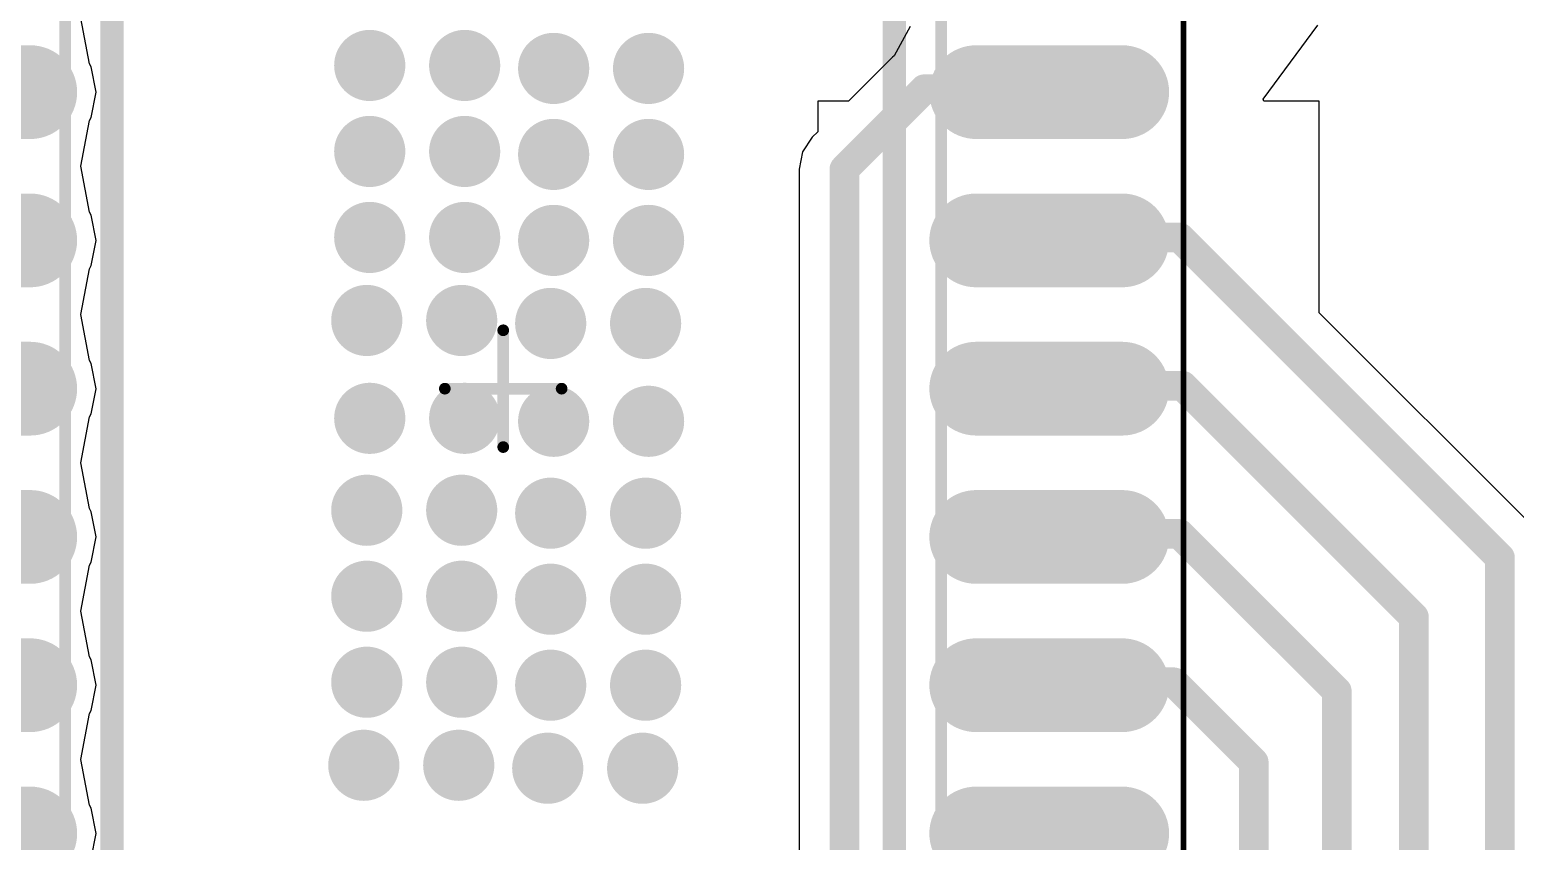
# Model space of a CAD drawing. Header units: millimetres. Extents: x 1.01 to 3.59, y 0.05 to 3.22.
# Drawn here: x 1.81 to 2.311, y 1.731 to 2.005 of the extents above; entities that cross this region are included whole.
import ezdxf

# ---------------------------------------------------------------- set-up
doc = ezdxf.new("R2010")
doc.units = ezdxf.units.MM
doc.header["$MEASUREMENT"] = 0
for name, color, linetype in [('BottomLayer', 5, 'Continuous'), ('Mechanical13', 56, 'Continuous'), ('Mechanical15', 56, 'Continuous'), ('MultiLayer', 9, 'Continuous'), ('TopLayer', 1, 'Continuous'), ('TopOverlay', 2, 'Continuous'), ('TopPaste', 8, 'Continuous'), ('TopSolder', 216, 'Continuous'), ('ViaHoleLayer', 16, 'Continuous')]:
    doc.layers.add(name, color=color, linetype=linetype)

# ---------------------------------------------------------------- blocks, each defined once
blk = doc.blocks.new('SOIC_18_115')
at = {"layer": 'Mechanical13', "const_width": 0.00394}
for points in [[(-0.14764, -0.22835), (-0.14764, 0.22835)], [(-0.14764, 0.22835), (0.14764, 0.22835)], [(0.14764, -0.22835), (0.14764, 0.22835)], [(-0.14764, -0.22835), (0.14764, -0.22835)]]:
    blk.add_lwpolyline(points, dxfattribs=at)
at = {"layer": 'Mechanical13'}
for points, const_width in [([(-0.14862, 0.22835, 1), (-0.14665, 0.22835, 1)], 0.00197), ([(-0.14862, 0.22835, 1), (-0.14665, 0.22835, 1)], 0.00197), ([(0.14665, 0.22835, 1), (0.14862, 0.22835, 1)], 0.00197), ([(0.14665, 0.22835, 1), (0.14862, 0.22835, 1)], 0.00197), ([(-0.09252, 0.19291, 1), (-0.13189, 0.19291, 1)], 0.00394), ([(-0.13287, 0.19291, 1), (-0.13091, 0.19291, 1)], 0.00197), ([(-0.0935, 0.19291, 1), (-0.09154, 0.19291, 1)], 0.00197), ([(-0.14862, -0.22835, 1), (-0.14665, -0.22835, 1)], 0.00197), ([(-0.14862, -0.22835, 1), (-0.14665, -0.22835, 1)], 0.00197), ([(0.14665, -0.22835, 1), (0.14862, -0.22835, 1)], 0.00197), ([(0.14665, -0.22835, 1), (0.14862, -0.22835, 1)], 0.00197)]:
    blk.add_lwpolyline(points, format="xyb", close=True, dxfattribs=dict(at, const_width=const_width))
at = {"layer": 'Mechanical15'}
for points, const_width in [([(-0.22933, -0.23819), (-0.22933, 0.23819)], 0.00197), ([(-0.22933, 0.23819), (0.22933, 0.23819)], 0.00197), ([(0.22933, -0.23819), (0.22933, 0.23819)], 0.00197), ([(0, -0.01969), (0, 0.01969)], 0.00394), ([(-0.01969, 0), (0.01969, 0)], 0.00394), ([(-0.22933, -0.23819), (0.22933, -0.23819)], 0.00197)]:
    blk.add_lwpolyline(points, dxfattribs=dict(at, const_width=const_width))
for points, const_width in [([(-0.22982, 0.23819, 1), (-0.22884, 0.23819, 1)], 0.000984), ([(-0.22982, 0.23819, 1), (-0.22884, 0.23819, 1)], 0.000984), ([(0.22884, 0.23819, 1), (0.22982, 0.23819, 1)], 0.000984), ([(0.22884, 0.23819, 1), (0.22982, 0.23819, 1)], 0.000984), ([(-0.00098, 0.01969, 1), (0.00098, 0.01969, 1)], 0.00197), ([(-0.02067, 0, 1), (-0.0187, 0, 1)], 0.00197), ([(0.0187, 0, 1), (0.02067, 0, 1)], 0.00197), ([(-0.00098, -0.01969, 1), (0.00098, -0.01969, 1)], 0.00197), ([(-0.22982, -0.23819, 1), (-0.22884, -0.23819, 1)], 0.000984), ([(-0.22982, -0.23819, 1), (-0.22884, -0.23819, 1)], 0.000984), ([(0.22884, -0.23819, 1), (0.22982, -0.23819, 1)], 0.000984), ([(0.22884, -0.23819, 1), (0.22982, -0.23819, 1)], 0.000984)]:
    blk.add_lwpolyline(points, format="xyb", close=True, dxfattribs=dict(at, const_width=const_width))
at = {"layer": 'TopLayer', "const_width": 0.02362}
for points in [[(-0.20866, 0.2), (-0.15945, 0.2)], [(0.15945, 0.2), (0.20866, 0.2)], [(-0.20866, 0.15), (-0.15945, 0.15)], [(0.15945, 0.15), (0.20866, 0.15)], [(-0.20866, 0.1), (-0.15945, 0.1)], [(0.15945, 0.1), (0.20866, 0.1)], [(-0.20866, 0.05), (-0.15945, 0.05)], [(0.15945, 0.05), (0.20866, 0.05)], [(-0.20866, 0), (-0.15945, 0)], [(0.15945, 0), (0.20866, 0)], [(-0.20866, -0.05), (-0.15945, -0.05)], [(0.15945, -0.05), (0.20866, -0.05)], [(-0.20866, -0.1), (-0.15945, -0.1)], [(0.15945, -0.1), (0.20866, -0.1)], [(-0.20866, -0.15), (-0.15945, -0.15)], [(0.15945, -0.15), (0.20866, -0.15)], [(-0.20866, -0.2), (-0.15945, -0.2)], [(0.15945, -0.2), (0.20866, -0.2)]]:
    blk.add_lwpolyline(points, dxfattribs=at)
at = {"layer": 'TopLayer', "const_width": 0.01181}
for points in [[(-0.21457, 0.2, 1), (-0.20276, 0.2, 1)], [(-0.16535, 0.2, 1), (-0.15354, 0.2, 1)], [(0.15354, 0.2, 1), (0.16535, 0.2, 1)], [(0.20276, 0.2, 1), (0.21457, 0.2, 1)], [(-0.21457, 0.15, 1), (-0.20276, 0.15, 1)], [(-0.16535, 0.15, 1), (-0.15354, 0.15, 1)], [(0.15354, 0.15, 1), (0.16535, 0.15, 1)], [(0.20276, 0.15, 1), (0.21457, 0.15, 1)], [(-0.21457, 0.1, 1), (-0.20276, 0.1, 1)], [(-0.16535, 0.1, 1), (-0.15354, 0.1, 1)], [(0.15354, 0.1, 1), (0.16535, 0.1, 1)], [(0.20276, 0.1, 1), (0.21457, 0.1, 1)], [(-0.21457, 0.05, 1), (-0.20276, 0.05, 1)], [(-0.16535, 0.05, 1), (-0.15354, 0.05, 1)], [(0.15354, 0.05, 1), (0.16535, 0.05, 1)], [(0.20276, 0.05, 1), (0.21457, 0.05, 1)], [(-0.21457, 0, 1), (-0.20276, 0, 1)], [(-0.16535, 0, 1), (-0.15354, 0, 1)], [(0.15354, 0, 1), (0.16535, 0, 1)], [(0.20276, 0, 1), (0.21457, 0, 1)], [(-0.21457, -0.05, 1), (-0.20276, -0.05, 1)], [(-0.16535, -0.05, 1), (-0.15354, -0.05, 1)], [(0.15354, -0.05, 1), (0.16535, -0.05, 1)], [(0.20276, -0.05, 1), (0.21457, -0.05, 1)], [(-0.21457, -0.1, 1), (-0.20276, -0.1, 1)], [(-0.16535, -0.1, 1), (-0.15354, -0.1, 1)], [(0.15354, -0.1, 1), (0.16535, -0.1, 1)], [(0.20276, -0.1, 1), (0.21457, -0.1, 1)], [(-0.21457, -0.15, 1), (-0.20276, -0.15, 1)], [(-0.16535, -0.15, 1), (-0.15354, -0.15, 1)], [(0.15354, -0.15, 1), (0.16535, -0.15, 1)], [(0.20276, -0.15, 1), (0.21457, -0.15, 1)], [(-0.21457, -0.2, 1), (-0.20276, -0.2, 1)], [(-0.16535, -0.2, 1), (-0.15354, -0.2, 1)], [(0.15354, -0.2, 1), (0.16535, -0.2, 1)], [(0.20276, -0.2, 1), (0.21457, -0.2, 1)]]:
    blk.add_lwpolyline(points, format="xyb", close=True, dxfattribs=at)
at = {"layer": 'TopOverlay'}
for points, const_width in [([(-0.17913, 0.23346, 1), (-0.18898, 0.23346, 1)], 0.00984), ([(-0.19144, 0.23346, 1), (-0.18652, 0.23346, 1)], 0.00492), ([(-0.18159, 0.23346, 1), (-0.17667, 0.23346, 1)], 0.00492), ([(-0.13386, 0.22835, 1), (-0.12992, 0.22835, 1)], 0.00394), ([(-0.13386, 0.22835, 1), (-0.12992, 0.22835, 1)], 0.00394), ([(0.12992, 0.22835, 1), (0.13386, 0.22835, 1)], 0.00394), ([(0.12992, 0.22835, 1), (0.13386, 0.22835, 1)], 0.00394), ([(-0.08071, 0.18898, 1), (-0.10433, 0.18898, 1)], 0.02362), ([(-0.11024, 0.18898, 1), (-0.09843, 0.18898, 1)], 0.01181), ([(-0.08661, 0.18898, 1), (-0.0748, 0.18898, 1)], 0.01181), ([(-0.13386, -0.22835, 1), (-0.12992, -0.22835, 1)], 0.00394), ([(-0.13386, -0.22835, 1), (-0.12992, -0.22835, 1)], 0.00394), ([(0.12992, -0.22835, 1), (0.13386, -0.22835, 1)], 0.00394), ([(0.12992, -0.22835, 1), (0.13386, -0.22835, 1)], 0.00394)]:
    blk.add_lwpolyline(points, format="xyb", close=True, dxfattribs=dict(at, const_width=const_width))
at = {"layer": 'TopOverlay', "const_width": 0.00787}
for points in [[(-0.13189, -0.22835), (-0.13189, 0.22835)], [(-0.13189, 0.22835), (0.13189, 0.22835)], [(0.13189, -0.22835), (0.13189, 0.22835)], [(-0.13189, -0.22835), (0.13189, -0.22835)]]:
    blk.add_lwpolyline(points, dxfattribs=at)
at = {"layer": 'TopPaste', "const_width": 0.02362}
for points in [[(-0.20866, 0.2), (-0.15945, 0.2)], [(0.15945, 0.2), (0.20866, 0.2)], [(-0.20866, 0.15), (-0.15945, 0.15)], [(0.15945, 0.15), (0.20866, 0.15)], [(-0.20866, 0.1), (-0.15945, 0.1)], [(0.15945, 0.1), (0.20866, 0.1)], [(-0.20866, 0.05), (-0.15945, 0.05)], [(0.15945, 0.05), (0.20866, 0.05)], [(-0.20866, 0), (-0.15945, 0)], [(0.15945, 0), (0.20866, 0)], [(-0.20866, -0.05), (-0.15945, -0.05)], [(0.15945, -0.05), (0.20866, -0.05)], [(-0.20866, -0.1), (-0.15945, -0.1)], [(0.15945, -0.1), (0.20866, -0.1)], [(-0.20866, -0.15), (-0.15945, -0.15)], [(0.15945, -0.15), (0.20866, -0.15)], [(-0.20866, -0.2), (-0.15945, -0.2)], [(0.15945, -0.2), (0.20866, -0.2)]]:
    blk.add_lwpolyline(points, dxfattribs=at)
at = {"layer": 'TopPaste', "const_width": 0.01181}
for points in [[(-0.21457, 0.2, 1), (-0.20276, 0.2, 1)], [(-0.16535, 0.2, 1), (-0.15354, 0.2, 1)], [(0.15354, 0.2, 1), (0.16535, 0.2, 1)], [(0.20276, 0.2, 1), (0.21457, 0.2, 1)], [(-0.21457, 0.15, 1), (-0.20276, 0.15, 1)], [(-0.16535, 0.15, 1), (-0.15354, 0.15, 1)], [(0.15354, 0.15, 1), (0.16535, 0.15, 1)], [(0.20276, 0.15, 1), (0.21457, 0.15, 1)], [(-0.21457, 0.1, 1), (-0.20276, 0.1, 1)], [(-0.16535, 0.1, 1), (-0.15354, 0.1, 1)], [(0.15354, 0.1, 1), (0.16535, 0.1, 1)], [(0.20276, 0.1, 1), (0.21457, 0.1, 1)], [(-0.21457, 0.05, 1), (-0.20276, 0.05, 1)], [(-0.16535, 0.05, 1), (-0.15354, 0.05, 1)], [(0.15354, 0.05, 1), (0.16535, 0.05, 1)], [(0.20276, 0.05, 1), (0.21457, 0.05, 1)], [(-0.21457, 0, 1), (-0.20276, 0, 1)], [(-0.16535, 0, 1), (-0.15354, 0, 1)], [(0.15354, 0, 1), (0.16535, 0, 1)], [(0.20276, 0, 1), (0.21457, 0, 1)], [(-0.21457, -0.05, 1), (-0.20276, -0.05, 1)], [(-0.16535, -0.05, 1), (-0.15354, -0.05, 1)], [(0.15354, -0.05, 1), (0.16535, -0.05, 1)], [(0.20276, -0.05, 1), (0.21457, -0.05, 1)], [(-0.21457, -0.1, 1), (-0.20276, -0.1, 1)], [(-0.16535, -0.1, 1), (-0.15354, -0.1, 1)], [(0.15354, -0.1, 1), (0.16535, -0.1, 1)], [(0.20276, -0.1, 1), (0.21457, -0.1, 1)], [(-0.21457, -0.15, 1), (-0.20276, -0.15, 1)], [(-0.16535, -0.15, 1), (-0.15354, -0.15, 1)], [(0.15354, -0.15, 1), (0.16535, -0.15, 1)], [(0.20276, -0.15, 1), (0.21457, -0.15, 1)], [(-0.21457, -0.2, 1), (-0.20276, -0.2, 1)], [(-0.16535, -0.2, 1), (-0.15354, -0.2, 1)], [(0.15354, -0.2, 1), (0.16535, -0.2, 1)], [(0.20276, -0.2, 1), (0.21457, -0.2, 1)]]:
    blk.add_lwpolyline(points, format="xyb", close=True, dxfattribs=at)
at = {"layer": 'TopSolder', "const_width": 0.03162}
for points in [[(-0.20866, 0.2), (-0.15945, 0.2)], [(0.15945, 0.2), (0.20866, 0.2)], [(-0.20866, 0.15), (-0.15945, 0.15)], [(0.15945, 0.15), (0.20866, 0.15)], [(-0.20866, 0.1), (-0.15945, 0.1)], [(0.15945, 0.1), (0.20866, 0.1)], [(-0.20866, 0.05), (-0.15945, 0.05)], [(0.15945, 0.05), (0.20866, 0.05)], [(-0.20866, 0), (-0.15945, 0)], [(0.15945, 0), (0.20866, 0)], [(-0.20866, -0.05), (-0.15945, -0.05)], [(0.15945, -0.05), (0.20866, -0.05)], [(-0.20866, -0.1), (-0.15945, -0.1)], [(0.15945, -0.1), (0.20866, -0.1)], [(-0.20866, -0.15), (-0.15945, -0.15)], [(0.15945, -0.15), (0.20866, -0.15)], [(-0.20866, -0.2), (-0.15945, -0.2)], [(0.15945, -0.2), (0.20866, -0.2)]]:
    blk.add_lwpolyline(points, dxfattribs=at)
at = {"layer": 'TopSolder', "const_width": 0.01581}
for points in [[(-0.21657, 0.2, 1), (-0.20076, 0.2, 1)], [(-0.16735, 0.2, 1), (-0.15154, 0.2, 1)], [(0.15154, 0.2, 1), (0.16735, 0.2, 1)], [(0.20076, 0.2, 1), (0.21657, 0.2, 1)], [(-0.21657, 0.15, 1), (-0.20076, 0.15, 1)], [(-0.16735, 0.15, 1), (-0.15154, 0.15, 1)], [(0.15154, 0.15, 1), (0.16735, 0.15, 1)], [(0.20076, 0.15, 1), (0.21657, 0.15, 1)], [(-0.21657, 0.1, 1), (-0.20076, 0.1, 1)], [(-0.16735, 0.1, 1), (-0.15154, 0.1, 1)], [(0.15154, 0.1, 1), (0.16735, 0.1, 1)], [(0.20076, 0.1, 1), (0.21657, 0.1, 1)], [(-0.21657, 0.05, 1), (-0.20076, 0.05, 1)], [(-0.16735, 0.05, 1), (-0.15154, 0.05, 1)], [(0.15154, 0.05, 1), (0.16735, 0.05, 1)], [(0.20076, 0.05, 1), (0.21657, 0.05, 1)], [(-0.21657, 0, 1), (-0.20076, 0, 1)], [(-0.16735, 0, 1), (-0.15154, 0, 1)], [(0.15154, 0, 1), (0.16735, 0, 1)], [(0.20076, 0, 1), (0.21657, 0, 1)], [(-0.21657, -0.05, 1), (-0.20076, -0.05, 1)], [(-0.16735, -0.05, 1), (-0.15154, -0.05, 1)], [(0.15154, -0.05, 1), (0.16735, -0.05, 1)], [(0.20076, -0.05, 1), (0.21657, -0.05, 1)], [(-0.21657, -0.1, 1), (-0.20076, -0.1, 1)], [(-0.16735, -0.1, 1), (-0.15154, -0.1, 1)], [(0.15154, -0.1, 1), (0.16735, -0.1, 1)], [(0.20076, -0.1, 1), (0.21657, -0.1, 1)], [(-0.21657, -0.15, 1), (-0.20076, -0.15, 1)], [(-0.16735, -0.15, 1), (-0.15154, -0.15, 1)], [(0.15154, -0.15, 1), (0.16735, -0.15, 1)], [(0.20076, -0.15, 1), (0.21657, -0.15, 1)], [(-0.21657, -0.2, 1), (-0.20076, -0.2, 1)], [(-0.16735, -0.2, 1), (-0.15154, -0.2, 1)], [(0.15154, -0.2, 1), (0.16735, -0.2, 1)], [(0.20076, -0.2, 1), (0.21657, -0.2, 1)]]:
    blk.add_lwpolyline(points, format="xyb", close=True, dxfattribs=at)

msp = doc.modelspace()

# ---------------------------------------------------------------- linework, layer by layer
at = {"layer": 'BottomLayer', "const_width": 0.012}
for points in [[(1.919, 1.993, 1), (1.931, 1.993, 1)], [(1.951, 1.993, 1), (1.963, 1.993, 1)], [(1.981, 1.992, 1), (1.993, 1.992, 1)], [(2.013, 1.992, 1), (2.025, 1.992, 1)], [(1.919, 1.964, 1), (1.931, 1.964, 1)], [(1.951, 1.964, 1), (1.963, 1.964, 1)], [(1.981, 1.963, 1), (1.993, 1.963, 1)], [(2.013, 1.963, 1), (2.025, 1.963, 1)], [(1.919, 1.935, 1), (1.931, 1.935, 1)], [(1.951, 1.935, 1), (1.963, 1.935, 1)], [(1.981, 1.934, 1), (1.993, 1.934, 1)], [(2.013, 1.934, 1), (2.025, 1.934, 1)], [(1.918, 1.907, 1), (1.93, 1.907, 1)], [(1.95, 1.907, 1), (1.962, 1.907, 1)], [(1.98, 1.906, 1), (1.992, 1.906, 1)], [(2.012, 1.906, 1), (2.024, 1.906, 1)], [(1.919, 1.874, 1), (1.931, 1.874, 1)], [(1.951, 1.874, 1), (1.963, 1.874, 1)], [(1.981, 1.873, 1), (1.993, 1.873, 1)], [(2.013, 1.873, 1), (2.025, 1.873, 1)], [(1.918, 1.843, 1), (1.93, 1.843, 1)], [(1.95, 1.843, 1), (1.962, 1.843, 1)], [(1.98, 1.842, 1), (1.992, 1.842, 1)], [(2.012, 1.842, 1), (2.024, 1.842, 1)], [(1.918, 1.814, 1), (1.93, 1.814, 1)], [(1.95, 1.814, 1), (1.962, 1.814, 1)], [(1.98, 1.813, 1), (1.992, 1.813, 1)], [(2.012, 1.813, 1), (2.024, 1.813, 1)], [(1.918, 1.785, 1), (1.93, 1.785, 1)], [(1.95, 1.785, 1), (1.962, 1.785, 1)], [(1.98, 1.784, 1), (1.992, 1.784, 1)], [(2.012, 1.784, 1), (2.024, 1.784, 1)], [(1.917, 1.757, 1), (1.929, 1.757, 1)], [(1.949, 1.757, 1), (1.961, 1.757, 1)], [(1.979, 1.756, 1), (1.991, 1.756, 1)], [(2.011, 1.756, 1), (2.023, 1.756, 1)]]:
    msp.add_lwpolyline(points, format="xyb", close=True, dxfattribs=at)
at = {"layer": 'MultiLayer', "const_width": 0.012}
for points in [[(1.919, 1.993, 1), (1.931, 1.993, 1)], [(1.951, 1.993, 1), (1.963, 1.993, 1)], [(1.981, 1.992, 1), (1.993, 1.992, 1)], [(2.013, 1.992, 1), (2.025, 1.992, 1)], [(1.919, 1.964, 1), (1.931, 1.964, 1)], [(1.951, 1.964, 1), (1.963, 1.964, 1)], [(1.981, 1.963, 1), (1.993, 1.963, 1)], [(2.013, 1.963, 1), (2.025, 1.963, 1)], [(1.919, 1.935, 1), (1.931, 1.935, 1)], [(1.951, 1.935, 1), (1.963, 1.935, 1)], [(1.981, 1.934, 1), (1.993, 1.934, 1)], [(2.013, 1.934, 1), (2.025, 1.934, 1)], [(1.918, 1.907, 1), (1.93, 1.907, 1)], [(1.95, 1.907, 1), (1.962, 1.907, 1)], [(1.98, 1.906, 1), (1.992, 1.906, 1)], [(2.012, 1.906, 1), (2.024, 1.906, 1)], [(1.919, 1.874, 1), (1.931, 1.874, 1)], [(1.951, 1.874, 1), (1.963, 1.874, 1)], [(1.981, 1.873, 1), (1.993, 1.873, 1)], [(2.013, 1.873, 1), (2.025, 1.873, 1)], [(1.918, 1.843, 1), (1.93, 1.843, 1)], [(1.95, 1.843, 1), (1.962, 1.843, 1)], [(1.98, 1.842, 1), (1.992, 1.842, 1)], [(2.012, 1.842, 1), (2.024, 1.842, 1)], [(1.918, 1.814, 1), (1.93, 1.814, 1)], [(1.95, 1.814, 1), (1.962, 1.814, 1)], [(1.98, 1.813, 1), (1.992, 1.813, 1)], [(2.012, 1.813, 1), (2.024, 1.813, 1)], [(1.918, 1.785, 1), (1.93, 1.785, 1)], [(1.95, 1.785, 1), (1.962, 1.785, 1)], [(1.98, 1.784, 1), (1.992, 1.784, 1)], [(2.012, 1.784, 1), (2.024, 1.784, 1)], [(1.917, 1.757, 1), (1.929, 1.757, 1)], [(1.949, 1.757, 1), (1.961, 1.757, 1)], [(1.979, 1.756, 1), (1.991, 1.756, 1)], [(2.011, 1.756, 1), (2.023, 1.756, 1)]]:
    msp.add_lwpolyline(points, format="xyb", close=True, dxfattribs=at)
at = {"layer": 'TopLayer'}
for p, q in [((1.8305, 1.99355), (1.8276, 2.009)), ((2.10713, 2.00611), (2.10176, 1.9962)), ((2.22623, 1.98162), (2.24459, 2.00662)), ((1.8311, 1.99251), (1.8305, 1.99355)), ((2.10119, 1.99581), (2.08637, 1.981)), ((2.10176, 1.9962), (2.10119, 1.99581)), ((1.83279, 1.984), (1.8311, 1.99251)), ((1.8311, 1.97549), (1.83279, 1.984)), ((2.08637, 1.981), (2.076, 1.981)), ((2.076, 1.981), (2.076, 1.97063)), ((2.22643, 1.981), (2.22623, 1.98162)), ((2.245, 1.981), (2.22643, 1.981)), ((2.245, 1.90963), (2.245, 1.981)), ((1.8276, 1.959), (1.8305, 1.97445)), ((1.8305, 1.97445), (1.8311, 1.97549)), ((2.07419, 1.96881), (2.07087, 1.96385)), ((2.076, 1.97063), (2.07419, 1.96881)), ((2.07087, 1.96385), (2.06971, 1.958)), ((1.8305, 1.94355), (1.8276, 1.959)), ((2.06971, 1.958), (2.06971, 1.35833)), ((1.8311, 1.94251), (1.8305, 1.94355)), ((1.83279, 1.934), (1.8311, 1.94251)), ((1.8311, 1.92549), (1.83279, 1.934)), ((1.8276, 1.909), (1.8305, 1.92445)), ((1.8305, 1.92445), (1.8311, 1.92549)), ((1.8305, 1.89355), (1.8276, 1.909)), ((2.31681, 1.83781), (2.245, 1.90963)), ((1.8311, 1.89251), (1.8305, 1.89355)), ((1.83279, 1.884), (1.8311, 1.89251)), ((1.8311, 1.87549), (1.83279, 1.884)), ((1.8276, 1.859), (1.8305, 1.87445)), ((1.8305, 1.87445), (1.8311, 1.87549)), ((1.8305, 1.84355), (1.8276, 1.859)), ((1.8311, 1.84251), (1.8305, 1.84355)), ((1.83279, 1.834), (1.8311, 1.84251)), ((1.8311, 1.82549), (1.83279, 1.834)), ((1.8276, 1.809), (1.8305, 1.82445)), ((1.8305, 1.82445), (1.8311, 1.82549)), ((1.8305, 1.79355), (1.8276, 1.809)), ((1.8311, 1.79251), (1.8305, 1.79355)), ((1.83279, 1.784), (1.8311, 1.79251)), ((1.8311, 1.77549), (1.83279, 1.784)), ((1.8276, 1.759), (1.8305, 1.77445)), ((1.8305, 1.77445), (1.8311, 1.77549)), ((1.8305, 1.74355), (1.8276, 1.759)), ((1.8311, 1.74251), (1.8305, 1.74355)), ((1.83279, 1.734), (1.8311, 1.74251)), ((1.8311, 1.72549), (1.83279, 1.734))]:
    msp.add_line(p, q, dxfattribs=at)
for points, const_width in [([(1.919, 1.993, 1), (1.931, 1.993, 1)], 0.012), ([(1.951, 1.993, 1), (1.963, 1.993, 1)], 0.012), ([(1.981, 1.992, 1), (1.993, 1.992, 1)], 0.012), ([(2.013, 1.992, 1), (2.025, 1.992, 1)], 0.012), ([(2.1095, 1.985, 1), (2.1145, 1.985, 1)], 0.005), ([(2.1095, 1.985, 1), (2.1145, 1.985, 1)], 0.005), ([(2.15061, 1.985, 1), (2.15561, 1.985, 1)], 0.005), ([(1.919, 1.964, 1), (1.931, 1.964, 1)], 0.012), ([(1.951, 1.964, 1), (1.963, 1.964, 1)], 0.012), ([(1.981, 1.963, 1), (1.993, 1.963, 1)], 0.012), ([(2.013, 1.963, 1), (2.025, 1.963, 1)], 0.012), ([(2.0825, 1.958, 1), (2.0875, 1.958, 1)], 0.005), ([(2.0825, 1.958, 1), (2.0875, 1.958, 1)], 0.005), ([(1.919, 1.935, 1), (1.931, 1.935, 1)], 0.012), ([(1.951, 1.935, 1), (1.963, 1.935, 1)], 0.012), ([(1.981, 1.934, 1), (1.993, 1.934, 1)], 0.012), ([(2.013, 1.934, 1), (2.025, 1.934, 1)], 0.012), ([(2.15061, 1.935, 1), (2.15561, 1.935, 1)], 0.005), ([(2.1955, 1.935, 1), (2.2005, 1.935, 1)], 0.005), ([(2.1955, 1.935, 1), (2.2005, 1.935, 1)], 0.005), ([(1.918, 1.907, 1), (1.93, 1.907, 1)], 0.012), ([(1.95, 1.907, 1), (1.962, 1.907, 1)], 0.012), ([(1.98, 1.906, 1), (1.992, 1.906, 1)], 0.012), ([(2.012, 1.906, 1), (2.024, 1.906, 1)], 0.012), ([(2.15061, 1.885, 1), (2.15561, 1.885, 1)], 0.005), ([(2.1965, 1.885, 1), (2.2015, 1.885, 1)], 0.005), ([(2.1965, 1.885, 1), (2.2015, 1.885, 1)], 0.005), ([(1.919, 1.874, 1), (1.931, 1.874, 1)], 0.012), ([(1.951, 1.874, 1), (1.963, 1.874, 1)], 0.012), ([(1.981, 1.873, 1), (1.993, 1.873, 1)], 0.012), ([(2.013, 1.873, 1), (2.025, 1.873, 1)], 0.012), ([(1.918, 1.843, 1), (1.93, 1.843, 1)], 0.012), ([(1.95, 1.843, 1), (1.962, 1.843, 1)], 0.012), ([(1.98, 1.842, 1), (1.992, 1.842, 1)], 0.012), ([(2.012, 1.842, 1), (2.024, 1.842, 1)], 0.012), ([(2.15061, 1.835, 1), (2.15561, 1.835, 1)], 0.005), ([(2.1955, 1.835, 1), (2.2005, 1.835, 1)], 0.005), ([(2.1955, 1.835, 1), (2.2005, 1.835, 1)], 0.005), ([(2.3035, 1.827, 1), (2.3085, 1.827, 1)], 0.005), ([(2.3035, 1.827, 1), (2.3085, 1.827, 1)], 0.005), ([(1.918, 1.814, 1), (1.93, 1.814, 1)], 0.012), ([(1.95, 1.814, 1), (1.962, 1.814, 1)], 0.012), ([(1.98, 1.813, 1), (1.992, 1.813, 1)], 0.012), ([(2.012, 1.813, 1), (2.024, 1.813, 1)], 0.012), ([(2.2745, 1.807, 1), (2.2795, 1.807, 1)], 0.005), ([(2.2745, 1.807, 1), (2.2795, 1.807, 1)], 0.005), ([(1.918, 1.785, 1), (1.93, 1.785, 1)], 0.012), ([(1.95, 1.785, 1), (1.962, 1.785, 1)], 0.012), ([(1.98, 1.784, 1), (1.992, 1.784, 1)], 0.012), ([(2.012, 1.784, 1), (2.024, 1.784, 1)], 0.012), ([(2.15061, 1.785, 1), (2.15561, 1.785, 1)], 0.005), ([(2.1935, 1.785, 1), (2.1985, 1.785, 1)], 0.005), ([(2.1935, 1.785, 1), (2.1985, 1.785, 1)], 0.005), ([(2.2485, 1.782, 1), (2.2535, 1.782, 1)], 0.005), ([(2.2485, 1.782, 1), (2.2535, 1.782, 1)], 0.005), ([(1.917, 1.757, 1), (1.929, 1.757, 1)], 0.012), ([(1.949, 1.757, 1), (1.961, 1.757, 1)], 0.012), ([(1.979, 1.756, 1), (1.991, 1.756, 1)], 0.012), ([(2.011, 1.756, 1), (2.023, 1.756, 1)], 0.012), ([(2.2205, 1.758, 1), (2.2255, 1.758, 1)], 0.005), ([(2.2205, 1.758, 1), (2.2255, 1.758, 1)], 0.005)]:
    msp.add_lwpolyline(points, format="xyb", close=True, dxfattribs=dict(at, const_width=const_width))
at = {"layer": 'TopLayer', "const_width": 0.01}
for points in [[(2.085, 1.958), (2.112, 1.985)], [(2.112, 1.985), (2.15311, 1.985)], [(2.085, 1.352), (2.085, 1.958)], [(2.15311, 1.935), (2.198, 1.935)], [(2.198, 1.935), (2.306, 1.827)], [(2.15311, 1.885), (2.199, 1.885)], [(2.199, 1.885), (2.277, 1.807)], [(2.15311, 1.835), (2.198, 1.835)], [(2.198, 1.835), (2.251, 1.782)], [(2.306, 1.315), (2.306, 1.827)], [(2.277, 1.33), (2.277, 1.807)], [(2.15311, 1.785), (2.196, 1.785)], [(2.196, 1.785), (2.223, 1.758)], [(2.251, 1.356), (2.251, 1.782)], [(2.223, 1.383), (2.223, 1.758)]]:
    msp.add_lwpolyline(points, dxfattribs=at)
at = {"layer": 'ViaHoleLayer', "const_width": 0.006}
for points in [[(1.922, 1.993, 1), (1.928, 1.993, 1)], [(1.954, 1.993, 1), (1.96, 1.993, 1)], [(1.984, 1.992, 1), (1.99, 1.992, 1)], [(2.016, 1.992, 1), (2.022, 1.992, 1)], [(1.922, 1.964, 1), (1.928, 1.964, 1)], [(1.954, 1.964, 1), (1.96, 1.964, 1)], [(1.984, 1.963, 1), (1.99, 1.963, 1)], [(2.016, 1.963, 1), (2.022, 1.963, 1)], [(1.922, 1.935, 1), (1.928, 1.935, 1)], [(1.954, 1.935, 1), (1.96, 1.935, 1)], [(1.984, 1.934, 1), (1.99, 1.934, 1)], [(2.016, 1.934, 1), (2.022, 1.934, 1)], [(1.921, 1.907, 1), (1.927, 1.907, 1)], [(1.953, 1.907, 1), (1.959, 1.907, 1)], [(1.983, 1.906, 1), (1.989, 1.906, 1)], [(2.015, 1.906, 1), (2.021, 1.906, 1)], [(1.922, 1.874, 1), (1.928, 1.874, 1)], [(1.954, 1.874, 1), (1.96, 1.874, 1)], [(1.984, 1.873, 1), (1.99, 1.873, 1)], [(2.016, 1.873, 1), (2.022, 1.873, 1)], [(1.921, 1.843, 1), (1.927, 1.843, 1)], [(1.953, 1.843, 1), (1.959, 1.843, 1)], [(1.983, 1.842, 1), (1.989, 1.842, 1)], [(2.015, 1.842, 1), (2.021, 1.842, 1)], [(1.921, 1.814, 1), (1.927, 1.814, 1)], [(1.953, 1.814, 1), (1.959, 1.814, 1)], [(1.983, 1.813, 1), (1.989, 1.813, 1)], [(2.015, 1.813, 1), (2.021, 1.813, 1)], [(1.921, 1.785, 1), (1.927, 1.785, 1)], [(1.953, 1.785, 1), (1.959, 1.785, 1)], [(1.983, 1.784, 1), (1.989, 1.784, 1)], [(2.015, 1.784, 1), (2.021, 1.784, 1)], [(1.92, 1.757, 1), (1.926, 1.757, 1)], [(1.952, 1.757, 1), (1.958, 1.757, 1)], [(1.982, 1.756, 1), (1.988, 1.756, 1)], [(2.014, 1.756, 1), (2.02, 1.756, 1)]]:
    msp.add_lwpolyline(points, format="xyb", close=True, dxfattribs=at)

# ---------------------------------------------------------------- block references
msp.add_blockref('SOIC_18_115', (1.97, 1.884))

doc.saveas('drawing.dxf')
